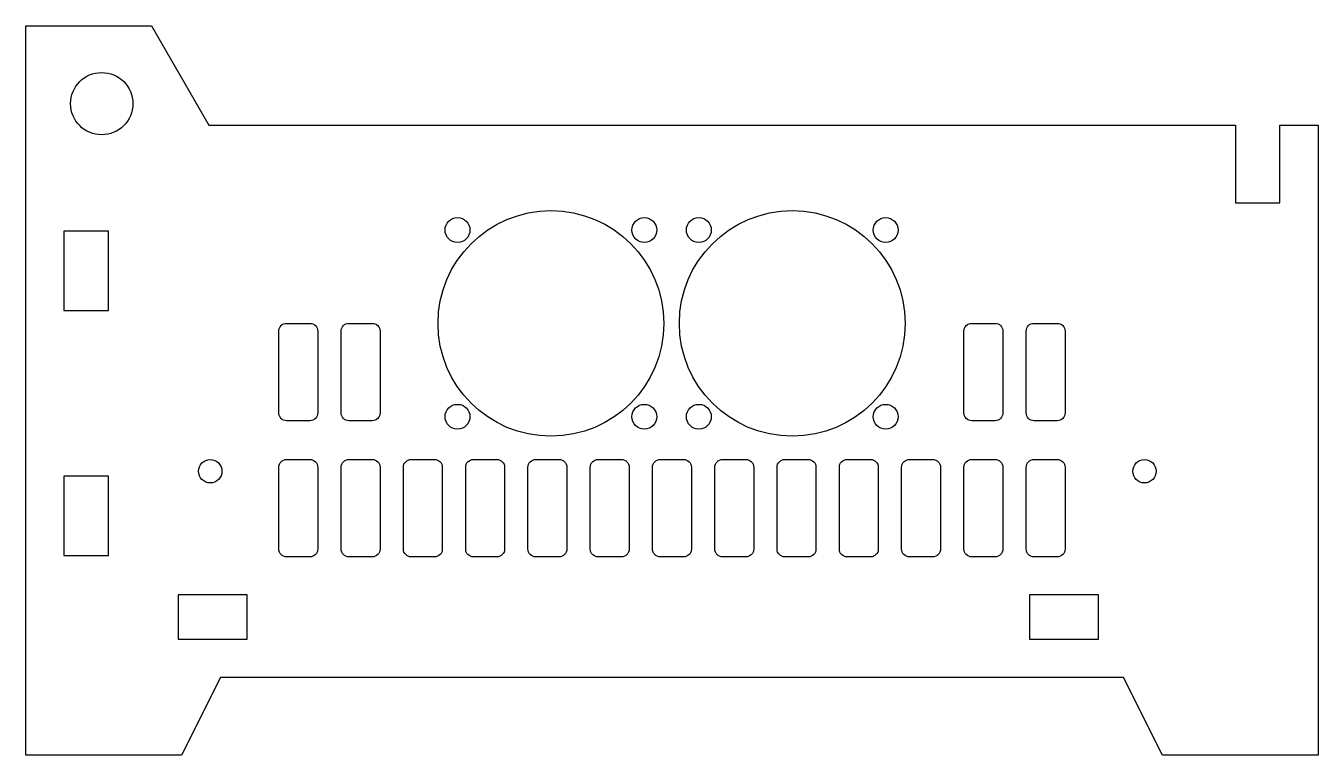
# Model space of a CAD drawing. Header units: millimetres. Extents: x 171 to 337, y -44 to 50.
import ezdxf

# ---------------------------------------------------------------- set-up
doc = ezdxf.new("R2010")
doc.units = ezdxf.units.MM
doc.layers.get('0').update_dxf_attribs({"linetype": 'CONTINUOUS'})

msp = doc.modelspace()

# ---------------------------------------------------------------- linework, layer by layer
for points in [[(326.43, 37.08), (326.43, 27.08), (332.13, 27.08), (332.13, 37.08), (337.03, 37.08), (337.03, -43.92), (317.03, -43.92), (312.03, -33.92), (196.03, -33.92), (191.03, -43.92), (171.03, -43.92), (171.03, 49.83), (187.17, 49.83), (194.53, 37.08)], [(175.93, 13.23), (181.63, 13.23), (181.63, 23.43), (175.93, 23.43)], [(175.93, -8.07), (175.93, -18.27), (181.63, -18.27), (181.63, -8.07)], [(190.62, -29.02), (199.47, -29.02), (199.47, -23.32), (190.62, -23.32)], [(299.95, -29.02), (308.8, -29.02), (308.8, -23.32), (299.95, -23.32)]]:
    msp.add_lwpolyline(points, close=True)
for points in [[(203.53, 10.59, -0.414214), (204.53, 11.59), (207.53, 11.59, -0.414214), (208.53, 10.59), (208.53, 0.08, -0.414214), (207.53, -0.92), (204.53, -0.92, -0.414214), (203.53, 0.08)], [(211.53, 10.59, -0.414214), (212.53, 11.59), (215.53, 11.59, -0.414214), (216.53, 10.59), (216.53, 0.08, -0.414214), (215.53, -0.92), (212.53, -0.92, -0.414214), (211.53, 0.08)], [(291.53, 10.59, -0.414214), (292.53, 11.59), (295.53, 11.59, -0.414214), (296.53, 10.59), (296.53, 0.08, -0.414214), (295.53, -0.92), (292.53, -0.92, -0.414214), (291.53, 0.08)], [(299.53, 10.59, -0.414214), (300.53, 11.59), (303.53, 11.59, -0.414214), (304.53, 10.59), (304.53, 0.08, -0.414214), (303.53, -0.92), (300.53, -0.92, -0.414214), (299.53, 0.08)], [(203.53, -6.91, -0.414214), (204.53, -5.91), (207.53, -5.91, -0.414214), (208.53, -6.91), (208.53, -17.42, -0.414214), (207.53, -18.42), (204.53, -18.42, -0.414214), (203.53, -17.42)], [(211.53, -6.91, -0.414214), (212.53, -5.91), (215.53, -5.91, -0.414214), (216.53, -6.91), (216.53, -17.42, -0.414214), (215.53, -18.42), (212.53, -18.42, -0.414214), (211.53, -17.42)], [(219.53, -6.91, -0.414214), (220.53, -5.91), (223.53, -5.91, -0.414214), (224.53, -6.91), (224.53, -17.42, -0.414214), (223.53, -18.42), (220.53, -18.42, -0.414214), (219.53, -17.42)], [(227.53, -6.91, -0.414214), (228.53, -5.91), (231.53, -5.91, -0.414214), (232.53, -6.91), (232.53, -17.42, -0.414214), (231.53, -18.42), (228.53, -18.42, -0.414214), (227.53, -17.42)], [(235.53, -6.91, -0.414214), (236.53, -5.91), (239.53, -5.91, -0.414214), (240.53, -6.91), (240.53, -17.42, -0.414214), (239.53, -18.42), (236.53, -18.42, -0.414214), (235.53, -17.42)], [(243.53, -6.91, -0.414214), (244.53, -5.91), (247.53, -5.91, -0.414214), (248.53, -6.91), (248.53, -17.42, -0.414214), (247.53, -18.42), (244.53, -18.42, -0.414214), (243.53, -17.42)], [(251.53, -6.91, -0.414214), (252.53, -5.91), (255.53, -5.91, -0.414214), (256.53, -6.91), (256.53, -17.42, -0.414214), (255.53, -18.42), (252.53, -18.42, -0.414214), (251.53, -17.42)], [(259.53, -6.91, -0.414214), (260.53, -5.91), (263.53, -5.91, -0.414214), (264.53, -6.91), (264.53, -17.42, -0.414214), (263.53, -18.42), (260.53, -18.42, -0.414214), (259.53, -17.42)], [(267.53, -6.91, -0.414214), (268.53, -5.91), (271.53, -5.91, -0.414214), (272.53, -6.91), (272.53, -17.42, -0.414214), (271.53, -18.42), (268.53, -18.42, -0.414214), (267.53, -17.42)], [(275.53, -6.91, -0.414214), (276.53, -5.91), (279.53, -5.91, -0.414214), (280.53, -6.91), (280.53, -17.42, -0.414214), (279.53, -18.42), (276.53, -18.42, -0.414214), (275.53, -17.42)], [(283.53, -6.91, -0.414214), (284.53, -5.91), (287.53, -5.91, -0.414214), (288.53, -6.91), (288.53, -17.42, -0.414214), (287.53, -18.42), (284.53, -18.42, -0.414214), (283.53, -17.42)], [(291.53, -6.91, -0.414214), (292.53, -5.91), (295.53, -5.91, -0.414214), (296.53, -6.91), (296.53, -17.42, -0.414214), (295.53, -18.42), (292.53, -18.42, -0.414214), (291.53, -17.42)], [(299.53, -6.91, -0.414214), (300.53, -5.91), (303.53, -5.91, -0.414214), (304.53, -6.91), (304.53, -17.42, -0.414214), (303.53, -18.42), (300.53, -18.42, -0.414214), (299.53, -17.42)]]:
    msp.add_lwpolyline(points, format="xyb", close=True)
for centre, radius in [((180.78, 39.83), 4), ((238.48, 11.58), 14.5), ((226.48, 23.58), 1.6), ((250.48, 23.58), 1.6), ((269.48, 11.58), 14.5), ((257.48, 23.58), 1.6), ((281.48, 23.58), 1.6), ((226.48, -0.42), 1.6), ((250.48, -0.42), 1.6), ((257.48, -0.42), 1.6), ((281.48, -0.42), 1.6), ((194.72, -7.42), 1.5), ((314.72, -7.42), 1.5)]:
    msp.add_circle(centre, radius)

doc.saveas('drawing.dxf')
